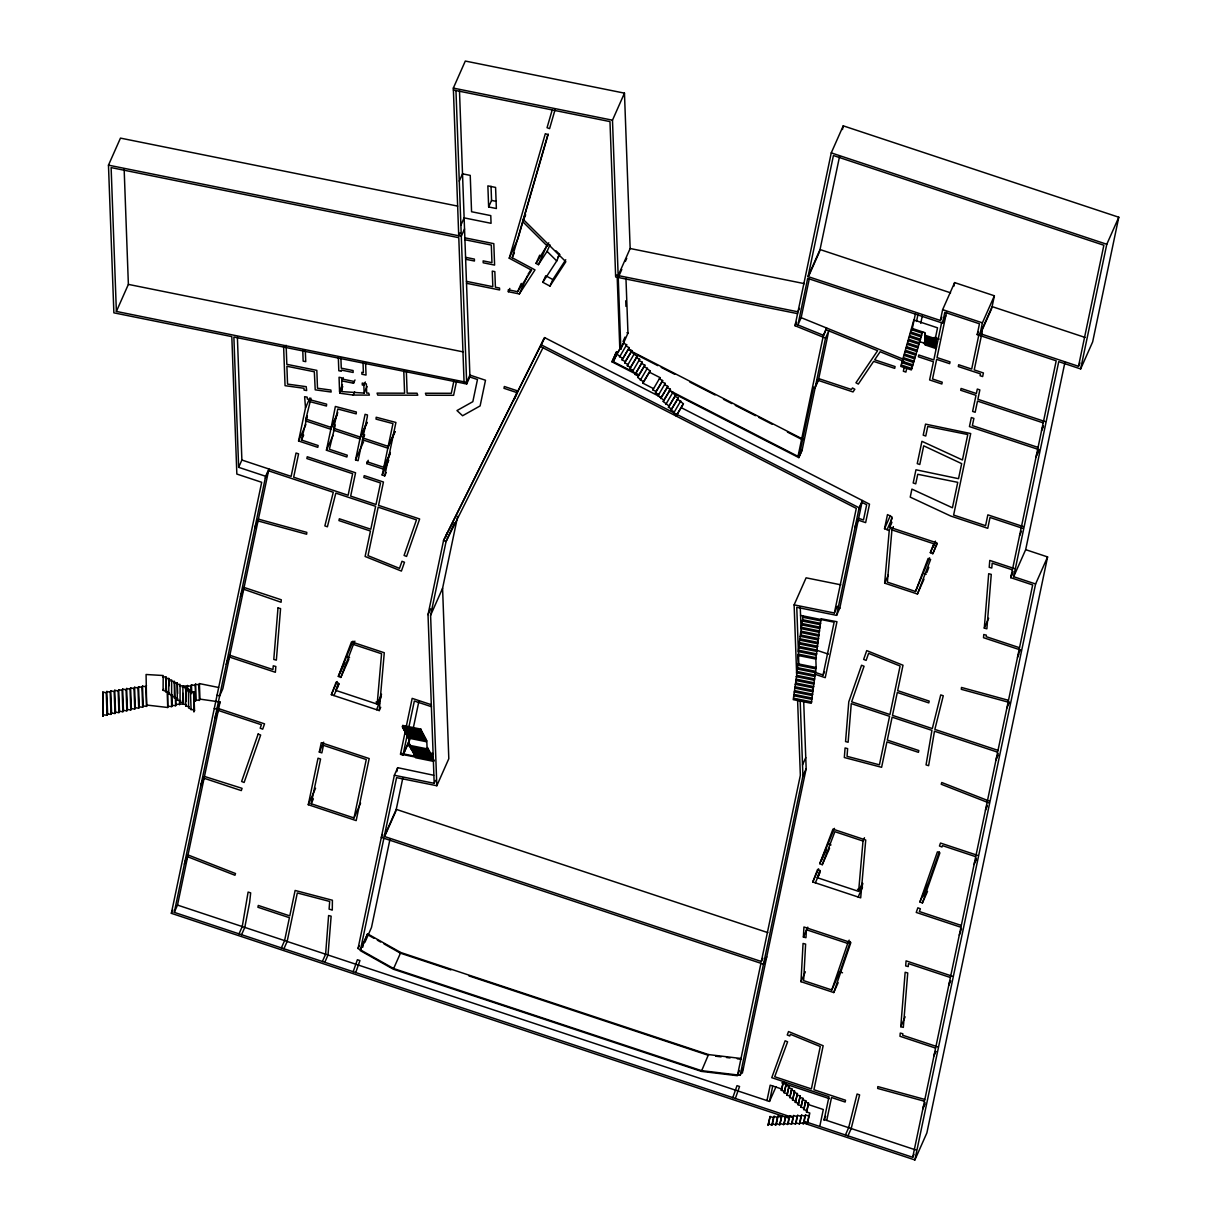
<?xml version="1.0" encoding="UTF-8"?>
<svg xmlns="http://www.w3.org/2000/svg" width="1221" height="1221" viewBox="0 0 1221 1221"><rect width="100%" height="100%" fill="white"/><g stroke="black" fill="none" stroke-linecap="round" stroke-linejoin="round"><path stroke-width="1.5" d="M760.942 963.293L737.392 1075.716L701.373 1071.382L708.501 1054.578L741.04 1058.485M838.14 982.676L833.76 992.551L800.991 981.684L803.052 943.451L805.616 944.108L803.647 980.631L831.791 989.972L840.552 970.207L850.35 941.574M849.175 940.155L847.71 943.436L806.394 929.73L805.967 937.697L803.387 937.056L803.937 926.998L850.869 942.551L833.76 992.551M322.375 961.492L325.61 954.196L328.602 915.521L331.135 916.193L328.022 955.005L324.786 962.301M332.28 910.042L332.402 900.243L295.116 890.46L289.789 915.887L258.287 905.448L257.906 907.249L289.408 917.704L284.6 940.597L281.379 947.893M900.762 1026.708L905.158 972.267L907.737 972.954L903.326 1027.38L900.762 1026.708L905.143 1016.818M984.294 628.128L988.689 573.702L991.269 574.389L986.873 628.815L984.294 628.128L988.674 618.253M377.182 704.12L381.562 653.769L353.418 644.429L340.812 677.441L338.324 676.403L351.511 641.864L384.279 652.747L379.243 710.591L331.334 694.703L336.111 682.188L338.599 683.226L335.851 690.414L377.182 704.12L381.547 694.245M376.694 709.752L381.379 696.138M923.992 579.197L917.429 594.017L884.66 583.15L889.239 530.448L890.704 527.151M829.563 848.244L822.267 864.712L819.764 863.674L832.951 829.135L865.735 840.017L860.698 897.862L812.789 881.974L817.566 869.459L820.054 870.497L817.307 877.685L858.622 891.391L863.003 841.04L864.468 837.743M893.39 526.602L891.925 529.899L887.377 582.127L915.521 591.468L929.578 557.799M788.247 1117.948L171.352 913.323L261.691 482.295L236.843 474.053L231.822 336.614L113.874 312.835L108.471 165.156L120.467 138.11L457.677 206.105M793.085 1117.627L174.282 912.377L265.674 476.282L268.91 469.001L222.863 688.659L219.643 695.955L217.094 695.1M174.282 912.377L177.503 905.082L220.07 701.999L199.969 699.114L199.389 700.396L196.001 699.999L195.436 701.281L195.436 684.187L198.825 684.874L199.389 700.396M306.959 417.567L301.48 440.018L318.147 445.543L317.781 447.344L298.565 440.979L305.509 407.814L309.89 397.939M337.774 412.637L331.212 427.457L305.876 419.062L311.004 398.26M334.844 426.816L329.365 449.267L347.252 455.204L346.871 457.005L326.434 450.228L330.83 429.258L337.393 414.438M331.212 427.457L335.363 406.456L356.349 412.011L356.196 413.873L337.805 409.02L333.76 428.312L360.317 437.118L366.88 422.298M364.667 434.829L362.484 439.758L358.089 460.714L355.54 459.874L359.936 438.919L367.231 422.451M360.317 437.118L365.094 414.316L367.445 414.942L367.292 416.804L362.866 437.957L388.186 446.367L394.765 431.547M386.187 472.588L384.737 475.885L382.188 475.03L383.425 469.123L366.758 463.598L367.139 461.797L383.806 467.322L390.369 452.503M354.014 817.963L366.269 759.523L323.443 745.329L321.856 752.899L319.307 752.06L321.276 742.673L369.185 758.562L356.181 820.604L308.272 804.715L318.025 758.18L320.574 759.035L311.202 803.754L354.014 817.963L360.577 803.143M383.806 467.322L387.82 448.168L395.116 431.7M388.186 446.367L392.964 423.595L376.037 419.124L376.19 417.246L395.925 422.466L384.737 475.885M453.907 380.86L451.297 393.299L425.427 393.238L426.16 395.238L453.601 395.299L456.547 381.288M743.436 1067.978L740.201 1075.274L701.388 1070.619L393.635 968.543L358.043 948.519L394.352 775.274L397.573 767.978M394.352 775.274L434.188 783.302L428.022 614.636L443.544 540.521L544.597 337.606L661.233 397.39L667.811 386.34L664.651 384.707L665.216 383.425L662.057 381.807L655.463 392.78L658.623 394.398L658.058 395.68L663.812 400.213L670.405 389.24L667.246 387.622L660.653 398.58M396.81 771.641L397.649 767.673L433.684 775.259M446.001 536.935L446.779 533.226M383.882 838.232L360.317 950.64L393.345 969.215L701.373 1071.382M762.82 958.119L761.324 961.492L384.264 836.431L396.581 777.64L436.828 785.744L448.809 758.699L442.582 588.263L457.661 516.315M436.828 785.744L430.601 615.323L446.062 541.514L454.304 522.924M362.744 947.237L363.705 942.597M431.364 704.731L412.164 698.366L400.442 754.319L402.991 755.158L409.935 738.812M403.266 753.861L407.463 733.821M408.989 726.526L414.346 701.022L431.486 706.7M362.255 946.26L367.582 933.851L400.747 952.502L708.501 1054.578M406.99 745.848L410.851 745.863M390.064 838.873L371.489 927.472L364.926 942.291M384.264 836.431L396.245 809.37L402.793 778.143M413.171 728.632L418.895 701.297M672.588 392.903L798.839 457.616L802.075 450.335L825.518 338.125L795.039 325.732L831.257 152.884L843.238 125.839L1118.787 217.231L1092.658 341.88L1080.661 368.94L1058.744 361.66L1013.674 576.709L1035.591 583.989L914.88 1159.95L802.716 1122.74M808.058 276.587L833.424 155.54L1103.86 245.238L1078.494 366.285L980.127 333.654L982.401 322.832L994.382 295.787L954.624 282.6L942.643 309.646L940.368 320.467L808.058 276.587L820.039 249.542L839.56 156.425M945.771 315.827L942.536 323.122L807.676 278.388L797.923 324.939L801.159 317.658L809.355 278.541M842.475 129.533L843.238 125.839M823.015 337.118L826.617 328.006L823.397 335.302L798.015 456.379L799.434 453.174M798.839 457.616L813.598 387.225L815.124 387.729L818.36 380.448L828.754 330.845L825.518 338.125M761.324 961.492L800.35 775.304L797.572 699.557M840.872 584.828L806.104 577.823L794.123 604.868L834.37 612.988L856.287 508.379L540.552 346.535L543.788 339.24M814.499 672.176L823.061 675.015L834.141 622.176L800.549 615.415M740.201 1075.274L802.93 775.991L806.165 768.696L803.662 700.579M798.839 664.285L796.764 607.31L836.599 615.353L859.141 507.799L862.362 500.503L839.758 608.379M742.353 1073.137L806.165 768.696M922.649 331.898L911.354 369.932L900.777 366.422L913.842 319.963L937.545 327.823L935.271 338.644L924.694 335.134L925.197 332.753L912.072 328.403M904.135 367.536L903.357 371.245L905.906 372.084L906.638 368.65M912.072 329.67L915.475 313.476M916.528 321.459L918.024 314.285M920.741 323.351L922.252 316.147M924.77 336.233L925.335 334.951L924.831 337.332L935.408 340.827L935.912 338.461L935.347 339.743L924.77 336.233L925.259 333.852L924.694 335.134M889.239 530.448L884.523 528.724L887.484 514.59L891.925 516.865L889.743 527.243L936.95 542.902L932.829 553.708L930.326 552.67L933.729 543.757L891.925 529.899M924.908 338.431L925.472 337.133L924.969 339.514L935.545 343.025L936.049 340.644L935.484 341.926L924.908 338.431L925.396 336.05L924.831 337.332M925.61 339.331L925.106 341.712L935.683 345.222L936.263 343.94L935.759 346.321L925.182 342.811L925.686 340.43M925.259 343.91L925.823 342.628L925.32 345.009L935.897 348.519L936.4 346.138L935.835 347.42L925.259 343.91L925.747 341.529L925.182 342.811M766.956 1100.594L770.192 1085.179L781.852 1089.04L781.287 1090.322L784.645 1091.437L784.08 1092.719L787.438 1093.833L786.873 1095.13L790.246 1096.244L789.666 1097.526L793.04 1098.641L792.46 1099.923L795.833 1101.037L795.268 1102.319L798.626 1103.433L798.061 1104.715L801.419 1105.829L800.854 1107.126L804.212 1108.241L803.647 1109.523L807.005 1110.637L806.44 1111.919L809.813 1113.033L807.295 1123.61L803.922 1122.496L805.494 1115.002L808.867 1116.116L807.295 1123.61M177.503 905.082L769.505 1101.434L772.74 1086.018M768.528 1123.992L770.1 1116.513L773.473 1117.627L771.901 1125.106L768.528 1123.992L767.917 1125.38L770.1 1116.513M935.347 339.743L935.835 337.362L935.271 338.644M935.484 341.926L935.973 339.545L935.408 340.827M924.969 339.514L925.549 338.232L925.045 340.613L935.622 344.124L936.125 341.743L935.545 343.025M772.466 1123.824L774.038 1116.345L777.395 1117.459L775.839 1124.938L772.466 1123.824L771.901 1125.106M935.683 345.222L936.186 342.842L935.622 344.124M935.835 347.42L936.324 345.039L935.759 346.321M941.727 322.146L933.806 359.966L918.757 354.975L918.39 356.776L933.424 361.767L929.608 379.945L941.849 384.005L942.215 382.204L932.539 378.983L936.644 359.371L949.648 363.675L950.03 361.874L937.026 357.57L946.534 312.225M781.287 1090.322L783.424 1081.562L781.852 1089.04M942.536 323.122L944.81 312.301L979.471 323.794L977.197 334.615L1056.196 360.821L1010.759 577.67L1032.676 584.951L912.713 1157.294L803.922 1121.214M776.403 1123.656L777.975 1116.177L781.333 1117.291L779.761 1124.77L776.403 1123.656L775.839 1124.938M784.08 1092.719L786.217 1083.958L782.859 1082.844M784.645 1091.437L786.217 1083.958M953.876 286.202L954.624 282.6M779.761 1124.77L781.898 1116.009L781.333 1117.291M786.873 1095.13L789.01 1086.354L785.652 1085.24M787.438 1093.833L789.01 1086.354M780.326 1123.488L783.699 1124.602L785.836 1115.841L789.193 1116.956L787.637 1124.434L784.264 1123.32L785.836 1115.841M789.666 1097.526L791.803 1088.75L788.445 1087.636M790.246 1096.244L791.803 1088.75M792.46 1099.923L794.612 1091.147L791.239 1090.032M793.04 1098.641L794.612 1091.147M788.201 1123.152L789.773 1115.673L793.131 1116.788L791.559 1124.282L788.201 1123.152L787.637 1124.434M795.268 1102.319L797.405 1093.558L794.032 1092.444M795.833 1101.037L797.405 1093.558M792.124 1122.984L793.696 1115.506L797.069 1116.62L795.497 1124.114L792.124 1122.984L791.559 1124.282M798.061 1104.715L800.198 1095.954L796.825 1094.84M798.626 1103.433L800.198 1095.954M796.061 1122.816L797.634 1115.338L800.991 1116.452L799.419 1123.946L796.061 1122.816L795.497 1124.114M800.854 1107.126L802.991 1098.351L799.633 1097.236M801.419 1105.829L802.991 1098.351M799.999 1122.648L801.571 1115.17L804.929 1116.284L803.357 1123.778L799.999 1122.648L799.419 1123.946M803.647 1109.523L805.784 1100.747L802.426 1099.633M804.212 1108.241L805.784 1100.747M806.44 1111.919L808.577 1103.143L805.219 1102.029M807.005 1110.637L808.577 1103.143M978.906 334.585L971.687 369.063L958.683 364.743L958.317 366.559L980.478 373.901L980.112 375.717L982.646 376.556L983.409 372.954L974.236 369.902L982.218 331.807M819.795 1126.281L823.305 1109.507L808.012 1104.425M980.127 333.654L992.108 306.608L994.382 295.787M824.022 1120.39L828.983 1096.672L771.764 1077.685L785.118 1040.78L787.606 1041.803L774.709 1076.739L811.385 1088.903L820.268 1046.534L790.384 1034.294L789.758 1035.988L787.255 1034.965L788.522 1031.547L823.152 1045.741L813.934 1089.743L845.527 1100.228L845.146 1102.029L831.532 1097.511L826.739 1120.42M1013.674 576.709L1025.671 549.664L1064.91 362.423M1080.661 368.94L1106.791 244.276L1118.787 217.231M1025.671 549.664L1047.587 556.929L926.876 1132.905L914.88 1159.95M525.579 215.018L522.664 221.596L512.194 257.723L534.996 269.902L519.337 293.94L508.348 291.727L508.287 289.804L517.612 291.682L531.623 270.177L509.249 258.226L545.329 133.684L547.847 134.615L523.275 219.459L565.827 261.737L549.938 286.111L542.811 282.295L545.726 275.748L552.838 279.548L565.75 259.737M552.289 109.661L547.054 127.701L549.587 128.632L555.036 109.814M548.244 134.066L518.009 238.461L509.249 258.226M831.791 989.972L847.71 943.436M919.901 901.937L937.407 851.861L939.911 852.853L922.404 902.945L919.901 901.937L928.662 882.188L939.285 851.77M338.324 676.403L353.006 641.101M338.11 685.561L336.798 688.995L338.995 684.035M915.521 591.468L928.128 558.455L930.616 559.493L917.429 594.017M926.846 572.542L928.815 567.353M819.764 863.674L834.462 828.372M822.267 864.712L834.874 831.699L863.003 841.04M818.253 876.266L819.566 872.832M459.478 90.797L469.948 377.03L477.472 379.517L472.832 401.678L456.975 410.561L462.591 415.75L480.112 405.921L485.5 380.25L469.871 375.076L466.636 382.356L116.377 311.431L128.373 284.386L124.145 168.941M102.839 692.078L103.052 716.254L102.839 692.078L106.227 692.765L107.051 715.262L103.663 714.865M106.227 692.765L106.807 691.483L110.195 692.17L111.004 714.377L107.616 713.98L107.051 715.262M110.195 692.17L110.775 690.888L114.163 691.574L114.972 713.491L111.584 713.095L111.004 714.377M114.163 691.574L114.743 690.292L118.132 690.979L118.925 712.606L115.537 712.209L114.972 713.491M118.132 690.979L118.712 689.697L122.1 690.384L122.878 711.721L119.49 711.324L118.925 712.606M122.1 690.384L122.68 689.102L126.068 689.789L126.847 710.82L123.458 710.424L122.878 711.721M126.068 689.789L126.648 688.491L130.037 689.178L130.8 709.935L127.411 709.538L126.847 710.82M130.037 689.178L130.616 687.896L134.005 688.583L134.753 709.05L131.364 708.653L130.8 709.935M134.005 688.583L134.585 687.301L137.973 687.988L138.721 708.165L135.333 707.768L134.753 709.05M137.973 687.988L138.553 686.706L141.941 687.392L142.674 707.28L139.286 706.883L138.721 708.165M265.674 476.282L238.644 467.322L241.88 460.027L237.393 337.301M141.941 687.392L142.521 686.11L145.91 686.797L146.627 706.379L143.239 705.997L142.674 707.28M145.91 686.797L146.474 685.515M146.627 706.379L146.077 674.496L163.187 675.518L163.11 690.262L169.353 692.918L168.773 694.2L172.176 694.886L171.612 696.168L175.015 696.855L174.435 698.137L177.839 698.824L177.274 700.106L180.677 700.793M165.949 692.231L166.01 676.999L162.622 676.8M163.11 690.262L163.69 688.98M168.773 694.2L168.819 678.479L165.43 678.281M171.612 696.168L171.627 679.975L168.254 679.776M174.435 698.137L174.45 681.455L171.062 681.257M265.293 478.083L268.528 470.802L333.272 492.277L324.862 525.9L327.396 526.785L335.821 493.116L375.625 506.318L370.818 529.227L339.331 518.788L338.95 520.589L370.451 531.028L365.11 556.471L401.404 571.077L404.487 562.27L401.999 561.278L399.496 568.36L368.009 555.662L378.174 507.173L416.483 519.871L404.075 555.433L406.578 556.44L419.642 518.986L378.556 505.357L383.44 482.02L364.224 475.641L363.858 477.442L380.525 482.967L376.007 504.517L350.671 496.108L355.57 472.771L307.249 456.746L306.868 458.547L352.64 473.717L348.122 495.268L293.681 477.213L298.58 453.861L296.031 453.022L291.132 476.373L241.88 460.027M177.274 700.106L177.259 682.936L173.87 682.737M147.192 705.097L167.735 707.493L167.781 691.941M189.163 706.7L185.76 706.013L186.325 704.731L182.936 704.044L183.501 702.762L180.098 702.075L180.067 684.416L176.694 684.218M168.3 706.211L171.688 706.608L172.268 705.326L171.871 694.795M182.936 704.044L182.891 685.912L179.502 685.714M182.952 687.27L183.532 685.988L190.888 686.08L191.148 693.223M172.268 705.326L175.656 705.723L175.961 697.542M255.174 526.419L258.394 519.139L306.807 532.371L306.639 534.233L258.013 520.94L254.792 528.235M185.76 706.013L185.699 687.392L182.311 687.194M305.876 419.062L307.341 415.766M176.221 704.441L183.562 703.952M460.012 232.86L458.73 235.775L453.327 88.095L465.308 61.05L624.465 93.147L630.158 248.504L618.162 275.564L612.484 120.192L624.465 93.147M191.117 709.889L190.445 691.62L193.834 691.834L193.895 711.95L194.521 710.576L188.599 707.982L188.507 688.873L185.134 688.675M298.565 440.979L305.861 424.511M190.888 686.08L191.468 684.798L194.856 685.485M301.48 440.018L303.678 435.073M190.445 691.62L191.01 690.338L187.942 690.155M198.825 684.874L199.405 683.592L218.574 687.469M240.842 594.734L244.078 587.454L281.288 599.786L281.089 602.258L243.696 589.255L240.476 596.55M367.048 386.508L364.133 393.086L342.124 391.62L341.743 380.86L343.193 377.564M364.133 393.086L363.843 385.317L362.301 384.997L362.24 383.073L366.346 383.913L366.682 393.101L368.666 393.101L369.398 395.1L353.19 395.055L339.85 393.223L339.56 391.254L342.475 384.676M339.85 393.223L342.765 386.63M226.633 662.545L229.869 655.265L272.955 669.551L273.26 665.811L275.839 666.498L275.366 672.283L229.487 657.066L226.251 664.361M333.76 428.312L335.21 425.015M341.743 380.86L353.541 383.241L355.006 379.945M326.434 450.228L333.012 435.409M353.19 395.055L354.655 391.758M220.07 701.999L216.834 709.294L214.286 708.455M215.445 715.933L218.681 708.638L264.545 723.855L262.698 729.181L260.195 728.189L261.386 724.74L218.3 710.454L215.064 717.734M363.843 385.317L365.308 382.02M459.279 181.12L462.515 173.825L470.238 175.381L471.565 211.737L490.781 215.613L491.056 223.306L464.133 217.872L460.897 225.168M201.236 783.745L204.472 776.449L242.079 788.339L241.3 790.598L204.09 778.265L200.855 785.546M362.866 437.957L364.316 434.661M355.54 459.874L363.568 441.758M464.529 228.999L461.294 236.294L108.471 165.156M184.783 862.24L188.019 854.944L235.516 873.534L234.951 875.259L187.637 856.745L184.402 864.041M366.758 463.598L368.208 460.302M171.352 913.323L172.848 909.95M488.644 206.96L487.866 185.867L495.589 187.424L496.367 208.532L488.644 206.96L491.544 200.412L491.04 186.34M383.425 469.123L389.987 454.304M382.188 475.03L388.751 460.21M523.275 219.459L525.473 214.514M512.194 257.723L514.392 252.793M238.644 467.322L233.883 337.027L466.697 383.974L469.932 376.679M508.348 291.727L509.813 288.431M339.759 673.961L344.871 662.438M353.418 644.429L354.884 641.132M331.334 694.703L337.164 681.532M340.812 677.441L348.84 659.325M335.851 690.414L338.782 683.836M333.898 695.558L336.08 690.628M517.612 291.682L521.26 283.44M519.337 293.94L527.365 275.824M319.307 752.06L323.687 742.17M239.026 933.851L242.246 926.556L248.107 892.078L250.671 892.887L249.618 902.578L244.795 927.395L241.575 934.691M549.984 244.811L547.084 251.373L538.4 264.682L536.034 263.415L539.682 255.189M538.4 264.682L547.161 244.933M536.034 263.415L548.778 242.811M308.272 804.715L315.567 788.247M311.202 803.754L313.385 798.824M542.811 282.295L556.73 260.958L559.63 254.395L556.013 250.809M549.938 286.111L552.838 279.548M513.843 399.954L517.078 392.658L503.983 388.309L504.349 386.508L517.902 390.995L514.667 398.29M379.243 710.591L380.708 707.295M542.963 347.771L446.062 541.514L443.544 540.521L544.597 337.606M428.022 614.636L430.601 608.806M430.601 615.323L442.582 588.263M283.928 948.732L287.149 941.452L297.314 892.963L329.685 901.449L329.09 909.157L331.639 909.828M402.808 725.472L402.182 726.846L420.222 730.494L420.833 729.105L402.808 725.472L402.899 728.006L420.924 731.638L421.489 730.356L421.581 732.89L403.556 729.258L403.464 726.724L402.899 728.006M403.556 729.258L404.12 727.975L404.212 730.509L422.252 734.157L422.817 732.875L422.909 735.408L404.884 731.776L404.792 729.227L404.212 730.509M404.884 731.776L405.448 730.494L405.54 733.027L423.565 736.66L424.145 735.378L424.236 737.911L406.196 734.279L406.105 731.745L405.54 733.027M406.196 734.279L406.776 732.997L406.868 735.53L424.893 739.178L425.457 737.881L425.549 740.43L407.524 736.797L407.432 734.248L406.868 735.53M407.524 736.797L408.089 735.5L408.18 738.049L426.221 741.681L426.785 740.399L427.091 748.855L409.066 745.222L408.76 736.767L408.18 738.049M402.991 755.158L409.554 740.338M409.066 745.222L409.63 743.94L409.722 746.474L427.747 750.106L428.327 748.824L428.418 751.373L410.393 747.725L410.302 745.192L409.722 746.474M621.794 269.459L618.238 277.488L620.848 349.16L619.81 348.809L617.2 277.274M625.335 261.447L626.739 258.303M410.393 747.725L410.958 746.443L411.05 748.992L429.075 752.624L429.639 751.342L429.746 753.876L411.706 750.243L411.614 747.71L411.05 748.992M411.706 750.243L412.286 748.961M421.581 732.89L422.161 731.608L422.252 734.157M422.909 735.408L423.473 734.126L423.565 736.66M424.236 737.911L424.801 736.629L424.893 739.178M382.616 834.462L381.334 837.392L763.491 964.147L766.727 956.852M425.549 740.43L426.129 739.148L426.221 741.681M385.378 834.843L395.863 811.187M427.091 748.855L427.655 747.573L427.747 750.106M428.418 751.373L428.983 750.091L429.075 752.624M429.746 753.876L430.311 752.594L430.403 755.127L412.377 751.495L412.942 750.213L413.034 752.747L431.059 756.394L431.624 755.097L431.73 757.646L413.69 754.013L414.27 752.731L414.362 755.265L432.387 758.897L432.951 757.615L433.043 760.149L415.018 756.516L415.583 755.234L415.674 757.768L433.714 761.4L434.279 760.118M430.403 755.127L430.967 753.845L431.059 756.394M431.73 757.646L432.295 756.364L432.387 758.897M637.24 374.771L611.98 361.828L616.513 351.617M611.98 361.828L616.529 352.35L617.49 352.838L621.26 346.566M638.736 374.725L613.324 361.691L617.582 352.075M613.324 361.691L617.49 352.838M619.81 348.809L621.107 345.894M624.984 337.149L623.046 341.529L624.084 341.865M620.848 349.16L627.96 333.119L625.961 278.419M629.273 347.68L622.679 358.638L616.926 354.121L623.519 343.147L626.663 344.765L626.098 346.047L629.273 347.68L622.1 359.92L625.274 361.553L631.868 350.58L628.693 348.962M358.043 948.519L359.325 945.603M360.47 949.892L367.582 933.851M434.188 783.302L435.47 780.387M622.1 359.92L622.679 358.638M353.174 971.718L357.387 959.737L359.936 960.576L355.723 972.557M624.709 362.835L631.288 351.862L637.057 356.395L630.463 367.368L627.304 365.735L627.869 364.453L624.709 362.835L625.274 361.553M631.288 351.862L631.868 350.58M629.899 368.65L636.492 357.677L639.651 359.295L632.493 371.55L633.058 370.268L629.899 368.65L630.463 367.368M636.492 357.677L637.057 356.395M639.651 359.295L639.087 360.577L642.246 362.21L635.088 374.45L638.262 376.083L644.841 365.11L641.681 363.492M635.088 374.45L642.246 362.21M637.683 377.365L644.276 366.392L650.045 370.925L643.452 381.898L637.683 377.365L638.262 376.083M644.276 366.392L644.841 365.11M642.887 383.18L649.465 372.207L660.027 377.61L659.447 378.892L662.621 380.525L656.028 391.483L652.869 389.865L653.433 388.583L642.887 383.18L643.452 381.898M649.465 372.207L650.045 370.925M393.635 968.543L400.747 952.502M655.463 392.78L656.028 391.483M662.057 381.807L662.621 380.525M667.246 387.622L667.811 386.34M663.247 401.495L669.841 390.522L675.61 395.055L669.016 406.013L663.247 401.495L663.812 400.213M669.841 390.522L670.405 389.24M668.452 407.31L675.03 396.337L678.204 397.954L671.611 408.928L668.452 407.31L669.016 406.013M675.03 396.337L675.61 395.055M671.046 410.21L677.624 399.236L683.394 403.769L676.8 414.743L673.641 413.11L674.206 411.828L671.046 410.21L671.611 408.928M677.624 399.236L678.204 397.954M676.8 414.743L676.19 416.117L683.394 403.769M808.974 275.473L819.673 251.343M799.45 308.425L797.954 311.813L615.582 275.046M795.039 325.732L796.535 322.359M815.506 385.928L818.742 378.632L851.434 389.484L852.472 387.957L854.837 389.255L853.021 391.941L816.834 379.929M802.228 449.587L798.992 456.883L669.23 390.354M794.123 604.868L796.687 675.335L793.223 699.648L811.248 703.296L816.147 667.505L815.826 659.05L819.169 632.295L801.129 628.662L803.128 615.933M923.87 343.452L926.052 338.507M924.221 343.605L926.418 338.675M925.32 345.009L925.884 343.727L919.321 341.544M816.3 655.234L798.275 651.587L800.655 632.478L801.22 631.196L819.26 634.844M940.368 320.467L941.864 317.094M858.745 509.645L861.98 502.35L866.666 504.761L863.476 519.963L858.622 518.36L855.402 525.656M814.621 676.434L796.596 672.802L798.107 663.873L797.801 655.418L798.366 654.135L816.406 657.768M855.021 527.457L858.256 520.161L865.643 522.619L869.505 504.166L681.516 407.799M935.897 348.519L936.461 347.237M819.169 632.295L821.138 618.788L836.965 621.718L825.243 677.67L814.773 674.206M834.37 612.988L837.362 606.226M836.599 615.353L839.834 608.058M884.523 528.724L890.368 515.552M887.057 529.716L892.169 518.192M823.061 675.015L824.526 671.733M889.743 527.243L891.941 522.298M977.197 334.615L978.494 331.7M981.043 332.555L991.742 308.409M802.518 764.911L805.753 757.63M884.66 583.15L888.308 574.923M930.326 552.67L935.439 541.147M933.226 546.932L935.423 541.987M932.829 553.708L937.209 543.818M821.214 861.232L826.312 849.709M812.789 881.974L818.619 868.803M817.307 877.685L820.222 871.107M815.338 882.829L819.718 872.969M737.545 1074.953L739.483 1070.588M803.387 937.056L807.768 927.166M732.798 1097.618L737.011 1085.637L739.56 1086.492L735.347 1098.473M1041.94 428.892L1043.238 425.976M1041.559 430.692L1043.497 426.312M800.991 981.684L805.372 971.809M1036.415 455.219L1038.354 450.839M1036.034 457.02L1038.628 451.19M1078.494 366.285L1079.99 362.912M858.622 891.391L862.27 883.165M862.835 883.409L861.049 890.46L857.478 889.27M858.134 897.023L862.499 887.163M1019.566 535.653L1021.504 531.272M769.505 1101.434L776.083 1086.614M1011.125 575.869L1013.064 571.489M1010.759 577.67L1012.697 573.305M773.473 1117.627L774.038 1116.345M777.395 1117.459L777.975 1116.177M783.699 1124.602L784.264 1123.32M789.193 1116.956L789.773 1115.673M793.131 1116.788L793.696 1115.506M797.069 1116.62L797.634 1115.338M1035.591 583.989L1047.587 556.929M800.991 1116.452L801.571 1115.17M804.929 1116.284L805.494 1115.002M803.357 1123.778L803.922 1122.496M808.867 1116.116L809.431 1114.834M1017.871 655.54L1020.466 649.694M1017.505 657.341L1018.787 654.425M922.969 896.275L925.884 889.682M825.655 1116.284L824.19 1119.581L915.948 1150.014M1006.867 708.043L1009.462 702.212M922.404 902.945L927.517 891.422M996.367 758.18L998.305 753.815M995.985 759.981L997.923 755.616M985.851 808.317L987.148 805.402M985.469 810.134L987.407 805.753M845.42 1134.981L848.656 1127.685L857.081 1094.016L859.615 1094.916L851.205 1128.54L847.969 1135.82M974.465 862.682L976.403 858.302M974.083 864.483L976.022 860.118M959.66 933.271L961.599 928.891M959.294 935.072L960.576 932.157M949.129 983.516L950.426 980.6M948.763 985.316L950.701 980.951M934.34 1054.105L935.637 1051.189M933.958 1055.906L935.897 1051.54M923.213 1107.157L925.167 1102.792M922.847 1108.973L924.785 1104.593M912.713 1157.294L914.01 1154.379M615.216 354.548L616.529 352.35M619.505 357.02L626.663 344.765M627.304 365.735L634.462 353.48M640.277 380.265L647.451 368.009M652.869 389.865L660.027 377.61M658.058 395.68L665.216 383.425M665.842 404.395L673 392.139M673.641 413.11L680.799 400.87M528.098 274.176L531.028 269.673M557.646 257.448L559.63 254.395M715.689 1056.211L721.092 1056.852M726.495 1057.508L730.097 1057.935M737.301 1058.805L740.888 1059.233M453.327 88.095L612.484 120.192M453.403 90.018L609.981 121.596L615.659 276.969L797.572 313.644M491.544 200.412L496.184 201.343M630.158 248.504L804.38 283.638M464.85 237.82L493.818 243.666L494.597 265.094L483.211 262.79L483.134 260.867L491.956 262.652L491.315 245.07L464.926 239.743M465.567 257.326L474.389 259.096L474.45 261.019L465.644 259.249M466.453 281.364L492.826 286.691L492.261 271.108L494.841 271.627L495.405 287.21L499.526 288.034L499.603 289.957L466.514 283.287M128.373 284.386L462.957 351.846M802.563 617.216L820.588 620.848M802.655 619.734L820.68 623.366M802.09 621.016L820.115 624.648M802.182 623.565L820.207 627.197M801.617 624.847L819.642 628.479M801.709 627.38L819.734 631.013M800.655 632.478L818.681 636.126M800.747 635.027L818.772 638.659M800.182 636.309L818.207 639.941M800.274 638.842L818.299 642.475M799.709 640.125L817.734 643.757M799.801 642.673L817.826 646.306M799.236 643.955L817.261 647.588M799.328 646.489L817.353 650.121M798.748 647.771L816.788 651.404M798.855 650.305L816.88 653.937M797.801 655.418L815.826 659.05M798.107 663.873L816.147 667.505M797.542 665.155L815.567 668.787M797.634 667.704L815.659 671.336M797.069 668.986L815.094 672.618M797.16 671.519L815.185 675.152M796.687 675.335L814.712 678.968M796.123 676.617L814.148 680.265M796.214 679.166L814.239 682.798M795.634 680.448L813.674 684.081M795.726 682.982L813.766 686.614M795.161 684.264L813.186 687.896M795.253 686.797L813.278 690.445M794.688 688.095L812.713 691.727M794.779 690.628L812.804 694.261M794.215 691.91L812.24 695.543M794.306 694.444L812.331 698.076M793.742 695.726L811.767 699.358M793.833 698.275L811.858 701.907M429.426 752.884L433.15 753.632M400.656 753.326L416.254 756.486M403.113 754.593L416.269 757.249M309.539 401.556L326.465 406.028L326.618 404.151L307.341 399.053L307.188 397.146L304.624 396.688L305.509 407.814M1008.302 700.259L961.492 687.454L961.309 689.316L1009.721 702.563M924.648 1099.373L877.838 1086.583L877.655 1088.445L924.282 1101.189M831.257 152.884L1106.791 244.276M820.039 249.542L950.579 292.826M992.108 306.608L1085.118 337.454M942.643 309.646L982.401 322.832M911.507 329.685L922.084 333.196M934.202 337.439L939.208 339.102M911.003 332.066L921.58 335.577M910.439 333.348L921.016 336.859M909.935 335.729L920.512 339.24M909.37 337.011L919.947 340.522M908.867 339.392L919.444 342.903M908.302 340.674L918.879 344.185M907.798 343.055L918.375 346.566M907.234 344.337L917.81 347.848M906.73 346.718L917.307 350.229M906.165 348L916.742 351.511M905.661 350.381L916.238 353.892M905.097 351.663L915.674 355.174M904.593 354.044L915.17 357.555M904.028 355.326L914.605 358.837M903.525 357.707L914.102 361.218M902.96 358.989L913.537 362.5M902.456 361.37L913.033 364.881M901.892 362.652L912.469 366.163M901.388 365.033L911.965 368.544M1045.176 421.596L977.884 399.282L979.853 389.896L977.304 389.056L976.373 393.528L961.08 388.461L960.698 390.262L975.991 395.329L972.618 411.416L975.167 412.271L977.517 401.083L1043.024 422.817M1037.881 447.344L972.374 425.61L973.885 418.391L971.336 417.551L969.443 426.572L1039.269 449.725M626.922 332.768L627.96 333.119M1023.167 526.556L987.85 514.85L985.576 525.671L953.616 515.064L970.71 433.547L925.533 424.13L923.213 435.18L925.762 436.019L927.762 426.48L967.78 434.539L962.438 459.981L921.931 441.315L917.246 463.644L919.795 464.499L923.702 445.818L961.675 463.644L958.531 478.678L915.964 469.78L913.186 482.982L915.735 483.837L917.749 474.282L957.752 482.341L952.426 507.783L911.904 489.117L910.225 497.13L950.701 516.025L987.758 528.311L990.017 517.49L1022.786 528.357M1014.361 568.574L989.773 560.424L989.208 567.338L991.788 568.024L992.169 563.156L1012.301 569.825M922.74 573.122L926.19 574.267M1019.367 647.664L986.232 636.675L986.354 635.179L983.775 634.493L983.516 637.698L1020.725 650.045M305.494 420.863L330.83 429.258M333.379 430.113L359.936 438.919M362.484 439.758L387.82 448.168M816.391 650.137L828.387 654.12M997.801 750.289L934.859 729.41L943.268 695.787L940.735 694.902L932.31 728.571L892.49 715.369L897.298 692.46L928.799 702.899L929.181 701.098L897.679 690.659L903.006 665.231L866.727 650.61L863.644 659.416L866.116 660.408L868.619 653.327L900.106 666.025L889.941 714.529L851.648 701.816L864.056 666.254L861.553 665.247L848.778 701.831L845.558 741.574L848.122 742.261L851.266 703.617L889.575 716.33L879.41 764.819L847.038 756.333L847.633 748.626L845.085 747.954L844.322 757.524L881.608 767.307L886.934 741.88L918.436 752.334L918.818 750.533L887.316 740.079L892.124 717.17L931.928 730.372L926.052 764.895L928.616 765.689L934.477 731.226L997.42 752.105M977.685 855.387L940.491 843.055L939.453 846L941.956 847.008L942.444 845.634L975.564 856.623M376.022 701.999L379.594 703.189M961.156 925.396L919.398 911.553L920.359 908.79L917.856 907.798L916.238 912.438L960.744 927.197M952.365 976.22L906.074 960.866L905.677 965.918L908.241 966.589L908.485 963.598L950.243 977.456M396.245 809.37L767.902 932.646M839.071 971.641L842.521 972.786M937.575 1046.809L902.701 1035.24L902.823 1033.744L900.243 1033.073L899.984 1036.278L935.423 1048.03M450.885 969.901L400.442 953.174L383.943 943.879M468.895 975.884L708.485 1055.341M781.791 1082.844L829.41 1098.641M989.086 801.022L941.773 782.524L941.208 784.248L988.705 802.838M801.159 317.658L903.922 359.447M826.235 329.823L877.609 350.702L855.952 382.784L858.317 384.081L873.625 361.385L894.703 368.36L895.069 366.559L874.694 359.798L880.143 351.74L903.632 361.294M795.405 323.916L823.397 335.302M828.525 843.925L831.013 844.947M347.085 656.639L349.572 657.676M628.907 350L803.433 439.468M637.606 355.28L657.814 365.644M661.172 367.368L674.648 374.267M689.804 382.036L715.048 394.978M723.458 399.298L731.883 403.602M735.256 405.341L755.448 415.689M758.821 417.414L772.283 424.313M787.438 432.081L800.9 438.995M613.308 359.646L614.27 360.134M541.376 344.902L859.141 507.799M367.429 934.599L374.038 938.308M377.335 940.17L380.631 942.032M522.664 221.596L547.313 246.093M547.084 251.373L556.73 260.958M800.243 606.868L801.312 636.141M800.167 700.35L802.93 775.991M625.747 300.763L625.961 306.41M455.967 90.537L466.697 383.974M464.117 383.455L458.791 237.698L111.126 167.598L116.377 311.431M420.833 729.105L420.924 731.638M406.349 371.153L407.142 393.193L417.033 393.223L417.765 395.207L377.793 395.116L377.06 393.131L404.594 393.193L403.769 370.757M365.583 362.668L366.025 375.061L361.904 374.237L361.843 372.313L363.385 372.619L363.003 362.088M353.541 383.241L353.48 381.318L341.666 378.937L341.621 377.777L339.056 377.258L339.56 391.254M340.888 357.631L341.269 368.162L353.083 370.543L353.144 372.466L341.346 370.085L341.392 371.245L338.812 370.726L338.324 357.6M305.326 350.732L305.738 361.645L303.159 361.126L302.762 350.198M286.126 345.299L286.828 364.331L316.834 370.375L317.491 388.232L330.86 390.064L331.15 392.033L315.216 389.835L314.331 371.779L286.889 366.254L287.546 384.111L306.212 386.675L306.669 390.552L304.09 390.094L303.953 388.278L285.058 385.683L283.623 346.52M199.405 683.592L199.969 699.114M195.436 684.187L196.001 699.999M193.834 691.834L194.521 710.576M191.468 684.798L191.789 693.742M188.507 688.873L188.644 692.444M187.5 685.393L187.698 690.857M185.699 687.392L186.203 701.266M183.165 693.391L183.501 702.762M179.472 701.068L179.609 704.838M177.259 682.936L177.64 693.528M175.336 697.099L175.656 705.723M174.45 681.455L175.015 696.855M171.245 694.322L171.688 706.608M168.819 678.479L169.078 685.698M167.155 691.452L167.735 707.493M166.01 676.999L166.514 690.949M142.521 686.11L143.239 705.997M138.553 686.706L139.286 706.883M134.585 687.301L135.333 707.768M130.616 687.896L131.364 708.653M126.648 688.491L127.411 709.538M122.68 689.102L123.458 710.424M118.712 689.697L119.49 711.324M114.743 690.292L115.537 712.209M110.775 690.888L111.584 713.095M106.807 691.483L107.616 713.98M277.991 607.936L273.779 659.447L276.358 660.134L280.571 608.607L277.991 607.936M258.15 734.035L241.621 781.471L244.124 782.478L260.653 735.042L258.15 734.035"/></g></svg>
